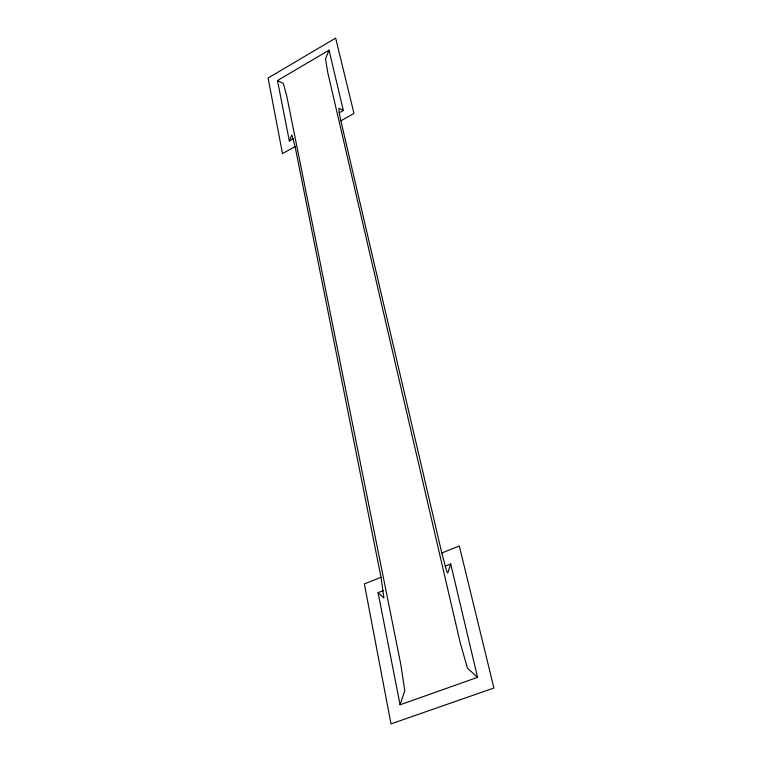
<?xml version="1.0" encoding="UTF-8"?>
<svg xmlns="http://www.w3.org/2000/svg" width="762" height="762" viewBox="0 0 762 762"><rect width="100%" height="100%" fill="white"/><g stroke="black" fill="none" stroke-linecap="round" stroke-linejoin="round"><path stroke-width="1.14" d="M450.723 563.975L477.564 677.342L400.088 704.793L404.784 690.582L400.717 663.997L286.836 96.393L283.359 83.544L277.482 80.534L329.051 50.197L343.329 110.48L339.242 112.795L340.871 120.834L441.789 552.993L446.656 571.138L447.742 573.014L450.723 563.975L445.179 566.166M293.303 138.741L289.35 140.97L291.846 134.884L295.094 146.542L381.01 577.282L383.934 598.037L378.066 592.665L383.353 590.579M329.051 50.197L325.526 58.826L327.784 72.609L460.067 642.166L467.439 668.131L477.564 677.342M340.871 120.834L353.987 113.443L335.642 38.1L268.11 78.019L282.492 153.6L295.094 146.542M381.01 577.282L364.369 583.93L391.011 723.9L493.89 688.01L459.315 545.992L441.789 552.993M343.329 110.48L338.899 108.233L339.242 112.795M277.482 80.534L289.35 140.97M378.066 592.665L400.088 704.793"/></g></svg>
